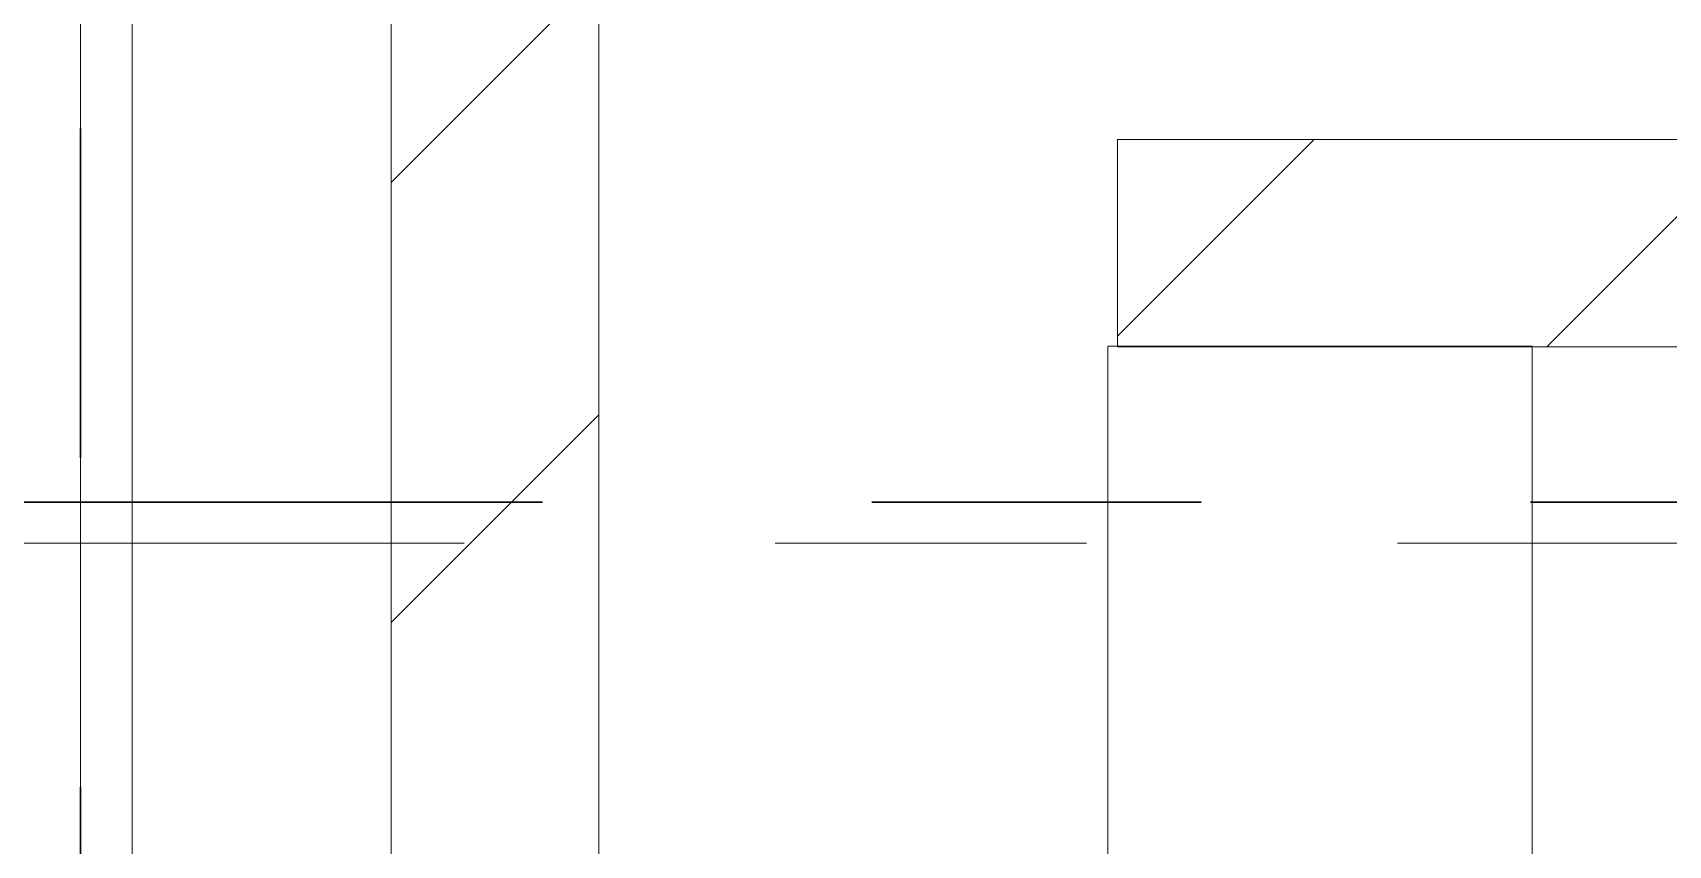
# Model space of a CAD drawing. Header units: millimetres. Extents: x -4000 to 187956, y -58990 to 162485.
# Drawn here: x -46 to 1531, y 81119 to 81903 of the extents above; entities that cross this region are included whole.
import ezdxf

# ---------------------------------------------------------------- set-up
doc = ezdxf.new("R2010")
doc.units = ezdxf.units.MM
doc.linetypes.add('Grid Line', pattern=[2222.5, 1270, -317.5, 317.5, -317.5])
doc.linetypes.add('Grid Line 12_5mm', pattern=[2150, 1250, -300, 300, -300])
for name, color, linetype, lineweight in [('A-WALL', 113, 'Continuous', 13), ('A-WALL-PATT', 111, 'Continuous', 13), ('S-GRID', 1, 'Continuous', 30)]:
    doc.layers.add(name, color=color, linetype=linetype, lineweight=lineweight)
pattern_1 = [(45, (0, 0), (-212.132, 212.132), [])]

# ---------------------------------------------------------------- blocks, each defined once
blk = doc.blocks.new('CMF2_NHAXUONG_A_rvt-1-FFS - TANG 1')
at = {"layer": 'A-WALL-PATT', "lineweight": 9}
h = blk.add_hatch(dxfattribs=at)
h.set_pattern_fill('FP_12', color=250, style=0, pattern_type=2)
h.set_pattern_definition(pattern_1)
h.paths.add_polyline_path([(499.8, 60847.9), (499.8, 118849.6), (299.8, 118849.6), (300, 60847.9)])
h = blk.add_hatch(dxfattribs=at)
h.set_pattern_fill('FP_12', color=250, style=0, pattern_type=2)
h.set_pattern_definition(pattern_1)
h.paths.add_polyline_path([(3390.5, 81599.9), (5335.2, 81599.9), (5335.2, 81799.9), (1000, 81799.9), (1000, 81599.9), (3107.1, 81599.9)])
at = {"layer": 'A-WALL', "color": 50, "lineweight": 15}
for p, q in [((0, 119575), (0, 60547.9)), ((50, 119575), (50, 60547.9)), ((299.8, 60847.9), (299.8, 118849.6)), ((299.8, 118849.6), (299.8, 60847.9)), ((499.8, 77550), (499.8, 118849.6)), ((5335.2, 81799.9), (1000, 81799.9)), ((1000, 81799.9), (1000, 81599.9)), ((990.7, 81600.6), (1000, 81600.6)), ((990.7, 81600.6), (990.7, 81100.6)), ((1000, 81599.9), (4150, 81599.9)), ((1399.8, 81100.6), (1399.8, 81599.9))]:
    blk.add_line(p, q, dxfattribs=at)
at = {"layer": 'A-WALL', "color": 35, "lineweight": 15}
for p, q in [((0, 119575), (0, 80213.6)), ((499.8, 80425), (499.8, 118849.6)), ((1000, 81600.6), (1000, 81799.9)), ((5335.2, 81799.9), (1000, 81799.9)), ((1000, 81600.6), (990.7, 81600.6)), ((990.7, 81100.6), (990.7, 81600.6)), ((1000, 81600.6), (1399.8, 81600.6)), ((1399.8, 81599.9), (2300, 81599.9)), ((1399.8, 81599.9), (1399.8, 81100.6))]:
    blk.add_line(p, q, dxfattribs=at)
at = {"layer": 'A-WALL', "color": 53, "lineweight": 15}
for p, q in [((1399.8, 81600.6), (1000, 81600.6)), ((1000, 81599.9), (1399.8, 81599.9))]:
    blk.add_line(p, q, dxfattribs=at)
at = {"layer": 'S-GRID', "linetype": 'Grid Line 12_5mm', "lineweight": 9}
for p, q in [((0, 161185.2), (0, -16487.4)), ((-879.9, 81410.6), (183585.4, 81410.6))]:
    blk.add_line(p, q, dxfattribs=at)

msp = doc.modelspace()

# ---------------------------------------------------------------- block references
at = {"lineweight": 5}
msp.add_blockref('CMF2_NHAXUONG_A_rvt-1-FFS - TANG 1', (0, 0), dxfattribs=at)

# ---------------------------------------------------------------- next in the draw order: linework, layer by layer
at = {"layer": 'S-GRID', "linetype": 'Grid Line'}
for p, q in [((0, 161185.2), (0, -16487.4)), ((-824.3, 81450), (183641.1, 81450))]:
    msp.add_line(p, q, dxfattribs=at)

doc.saveas('drawing.dxf')
